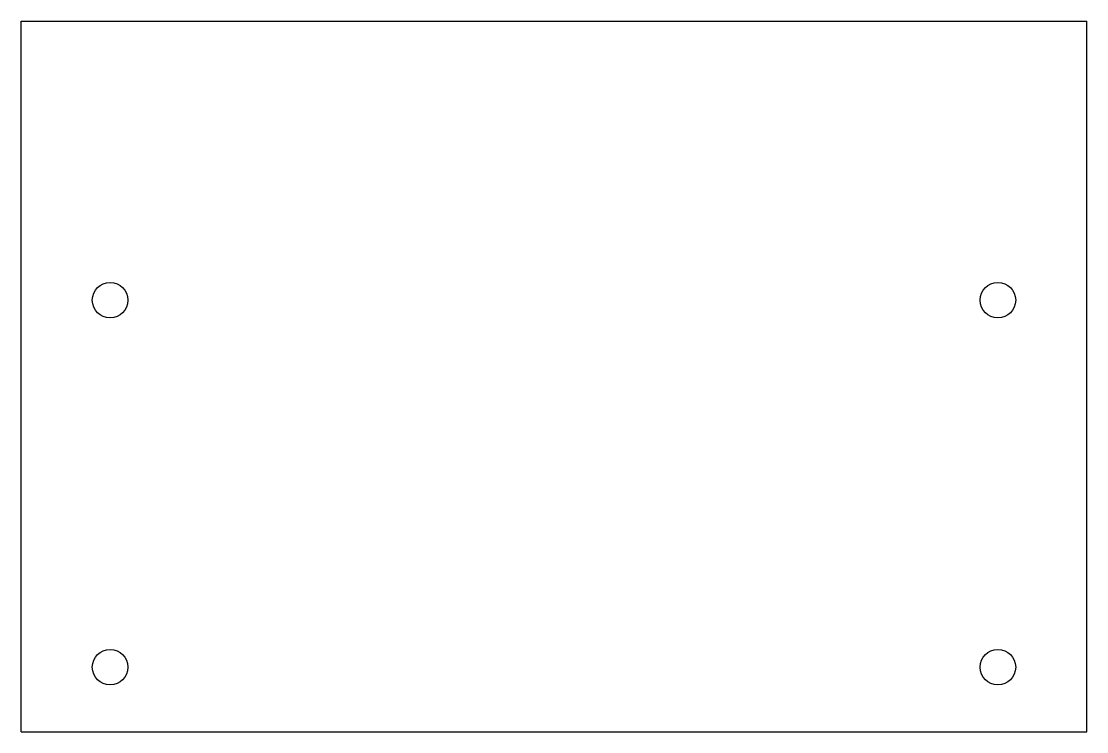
# Model space of a CAD drawing. Header units: millimetres. Extents: x -45 to 45, y -30 to 30.
import ezdxf

# ---------------------------------------------------------------- set-up
doc = ezdxf.new("R2010")
doc.units = ezdxf.units.MM

msp = doc.modelspace()

# ---------------------------------------------------------------- linework, layer by layer
for p, q in [((-45, -30), (-45, 30)), ((-45, 30), (45, 30)), ((45, -30), (45, 30)), ((-45, -30), (45, -30))]:
    msp.add_line(p, q)
for centre in [(-37.5, 6.45), (37.5, 6.45), (-37.5, -24.55), (37.5, -24.55)]:
    msp.add_circle(centre, 1.5)

doc.saveas('drawing.dxf')
